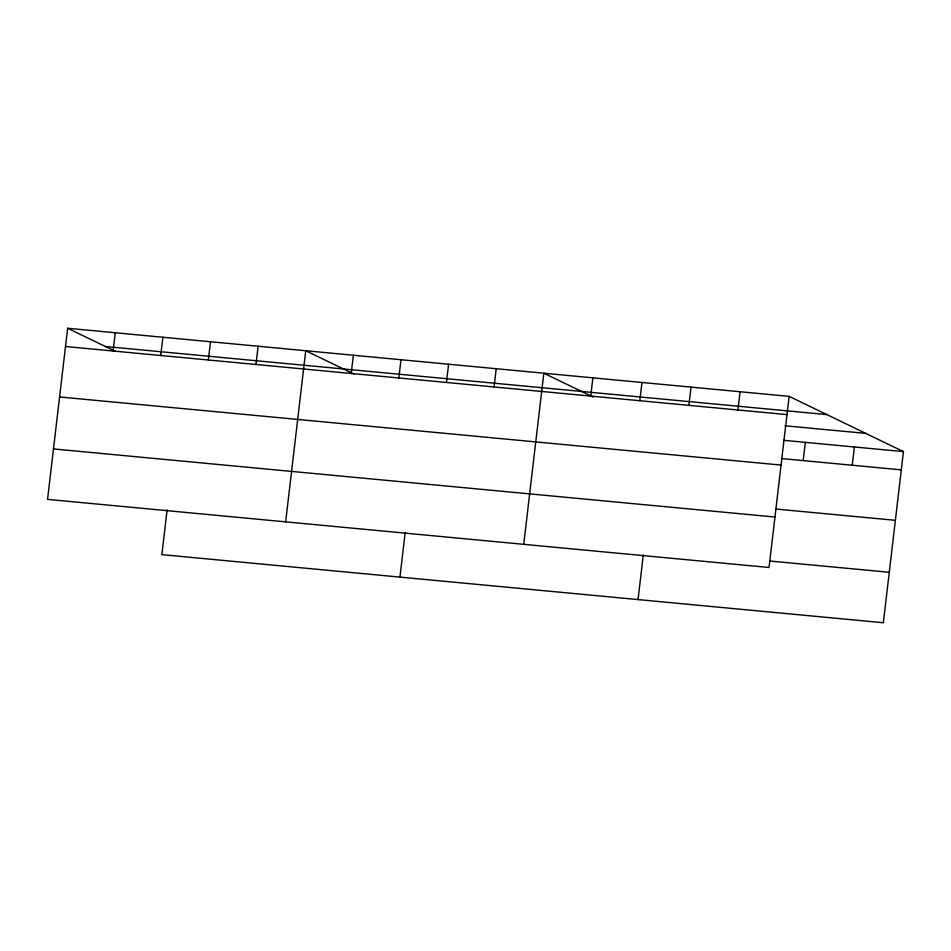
<?xml version="1.0" encoding="UTF-8"?>
<svg xmlns="http://www.w3.org/2000/svg" width="951" height="951" viewBox="0 0 951 951"><rect width="100%" height="100%" fill="white"/><g stroke="black" fill="none" stroke-linecap="round" stroke-linejoin="round"><path stroke-width="1.43" d="M67.652 328.261L47.55 499.382L769.038 567.485L789.14 396.365L67.652 328.261L115.737 351.501M113.121 351.002L115.273 332.755M160.743 355.496L162.883 337.248M167.114 509.95L161.86 554.635L883.348 622.739L903.45 451.618L789.14 396.365M208.364 359.989L210.504 341.742M255.985 364.483L258.125 346.235M285.645 521.849L305.746 350.741L353.831 373.981M351.216 373.481L353.356 355.234M398.838 377.975L400.977 359.728M399.955 577.114L405.197 532.429M446.447 382.468L448.599 364.221M494.068 386.962L496.208 368.715M523.728 544.329L543.829 373.208L593.21 397.078M590.749 396.091L592.889 377.844M639.809 400.716L641.949 382.468M638.038 599.582L643.292 554.897M688.869 405.352L691.02 387.105M737.928 409.976L740.08 391.741M803.179 460.605L805.331 442.358M852.251 465.241L854.39 446.994M105.371 346.497L826.859 414.6M65.512 346.509L786.988 414.612M784.92 425.763L865.731 433.383M783.683 440.313L903.45 451.618M781.544 458.56L901.31 469.865M59.58 396.959L781.068 465.063M775.612 509.011L895.378 520.316M53.482 448.931L774.958 517.035M769.514 560.983L889.28 572.288"/></g></svg>
